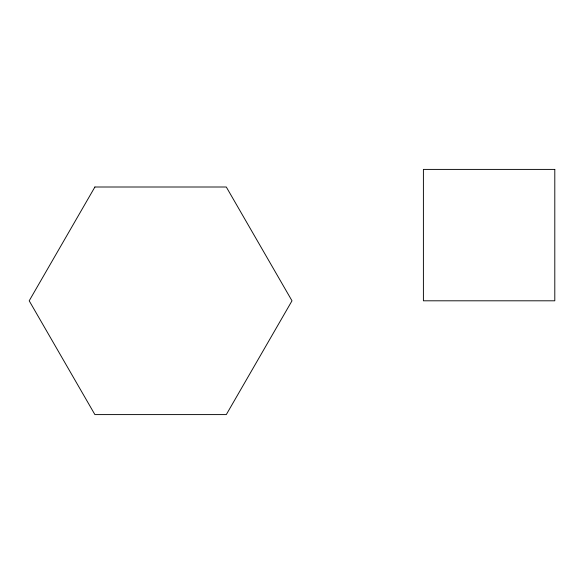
<?xml version="1.0" encoding="UTF-8"?>
<svg xmlns="http://www.w3.org/2000/svg" width="584" height="584" viewBox="0 0 584 584"><rect width="100%" height="100%" fill="white"/><g stroke="black" fill="none" stroke-linecap="round" stroke-linejoin="round"><path stroke-width="0.88" d="M94.9 187.004L29.2 300.804L94.9 414.596L226.3 414.596L292 300.804L226.3 187.004L94.9 187.004M554.8 169.404L423.4 169.404L423.4 300.804L554.8 300.804L554.8 169.404"/></g></svg>
